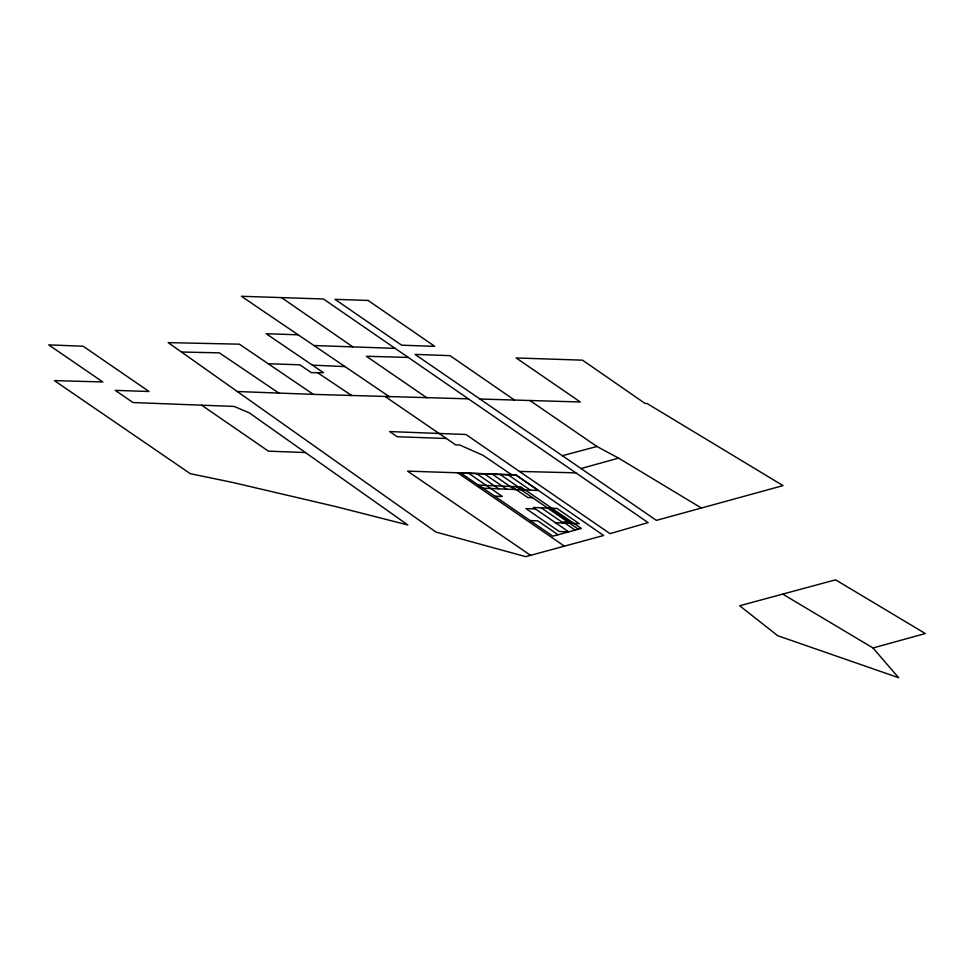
<?xml version="1.0" encoding="UTF-8"?>
<svg xmlns="http://www.w3.org/2000/svg" width="974" height="974" viewBox="0 0 974 974"><rect width="100%" height="100%" fill="white"/><g stroke="black" fill="none" stroke-linecap="round" stroke-linejoin="round"><path stroke-width="1.46" d="M581.015 468.531L618.575 458.121L701.402 508.014M873.008 647.978L925.3 633.526L835.57 579.822L739.656 605.755L777.727 635.718L898.649 677.721L873.008 647.978L782.84 594.164M562.363 455.698L596.94 446.494L618.575 458.121M468.397 398.841L313.36 394.373L239.385 344.175L168.173 342.617L181.468 352.028L219.381 352.856L278.893 393.082M446.409 438.495L397.258 436.754L389.661 431.567L465.949 434.489L519.434 471.428L575.829 472.84M408.276 357.434L366.346 356.265L426.856 397.818M479.938 399.023L580.297 401.994L516.171 357.957L582.549 360.173L645.044 403.431L647.016 403.479L783.023 485.612L656.403 520.372L415.058 354.402L450.061 355.656L514.455 400.046M298.154 334.8L266.206 333.741L323.478 372.689L311.339 372.64L299.822 364.812L268.203 363.728M313.932 345.514L395.127 348.375M237.303 391.524L313.36 394.373M201.642 405.184L133 402.542L115.285 390.379L149.022 391.487L83.119 346.208L48.7 344.881L102.83 381.966L54.361 380.603L190.307 473.681L232.506 482.422L336.846 506.857L407.863 524.974L249.271 412.842L234.137 406.438L201.642 405.184L268.459 451.169L305.434 452.557M494.682 496.168L502.353 496.484L468.604 473.254M532.632 497.738L527.738 497.531L511.691 486.501M535.457 508.976L525.936 508.586L559.21 531.463L568.731 531.865L533.265 507.466L557.055 508.452L579.238 523.708L555.436 522.721M530.173 520.566L537.843 520.883L558.029 534.763M568.061 522.137L563.228 521.942L575.123 530.124M312.423 365.165L344.979 366.577M317.561 372.665L351.918 395.675M511.46 474.618L483.043 455.321L459.594 444.96L455.747 444.887L385.521 396.795M389.661 396.905L241.394 296.279L323.441 298.994L648.1 522.612L610.041 533.642L519.434 471.428M530.574 555.338L407.534 471.124L515.733 474.752L603.637 535.493L525.741 556.653L435.95 532.048L181.468 352.028M529.929 400.509L596.94 446.494M508.258 474.898L530.44 490.153M500.319 474.569L522.502 489.825M549.117 508.124L571.3 523.379M516.622 486.708L578.373 529.235M492.394 474.241L514.576 489.496M541.191 507.795L563.374 523.05M484.468 473.912L506.638 489.167M476.529 473.583L498.712 488.838M457.731 472.804L564.396 546.146M281.51 297.606L352.844 346.89M581.271 528.456L552.867 536.175L478.636 485.125L520.81 486.878L581.271 528.456M368.087 300.442L334.971 299.335L401.653 345.186L434.745 346.354L368.087 300.442M516.183 475.227L460.665 472.926L482.848 488.181L538.366 490.482L516.183 475.227"/></g></svg>
